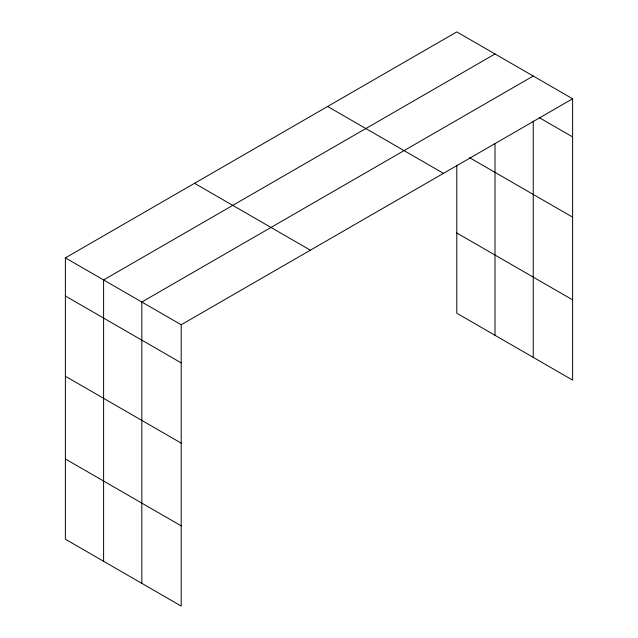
<?xml version="1.0" encoding="UTF-8"?>
<svg xmlns="http://www.w3.org/2000/svg" width="638" height="638" viewBox="0 0 638 638"><rect width="100%" height="100%" fill="white"/><g stroke="black" fill="none" stroke-linecap="round" stroke-linejoin="round"><path stroke-width="0.96" d="M65.379 257.88L181.208 324.758L181.208 606.1L65.379 539.222L65.379 257.88L456.792 31.9L572.621 98.778L572.621 380.12L456.792 313.242L456.792 165.234M495.016 53.967L103.603 279.946L103.603 561.296M533.24 76.042L141.827 302.021L141.827 583.363M181.208 324.758L572.621 98.778M539.23 117.631L572.621 136.907M469.528 157.65L572.621 217.167M327.621 106.474L443.458 173.353M456.792 232.982L572.621 299.86M194.542 183.305L310.379 250.184M65.379 296.008L181.208 362.886M65.379 376.268L181.208 443.147M65.379 458.961L181.208 525.84M533.24 121.1L533.24 357.384M495.016 143.622L495.016 335.317"/></g></svg>
